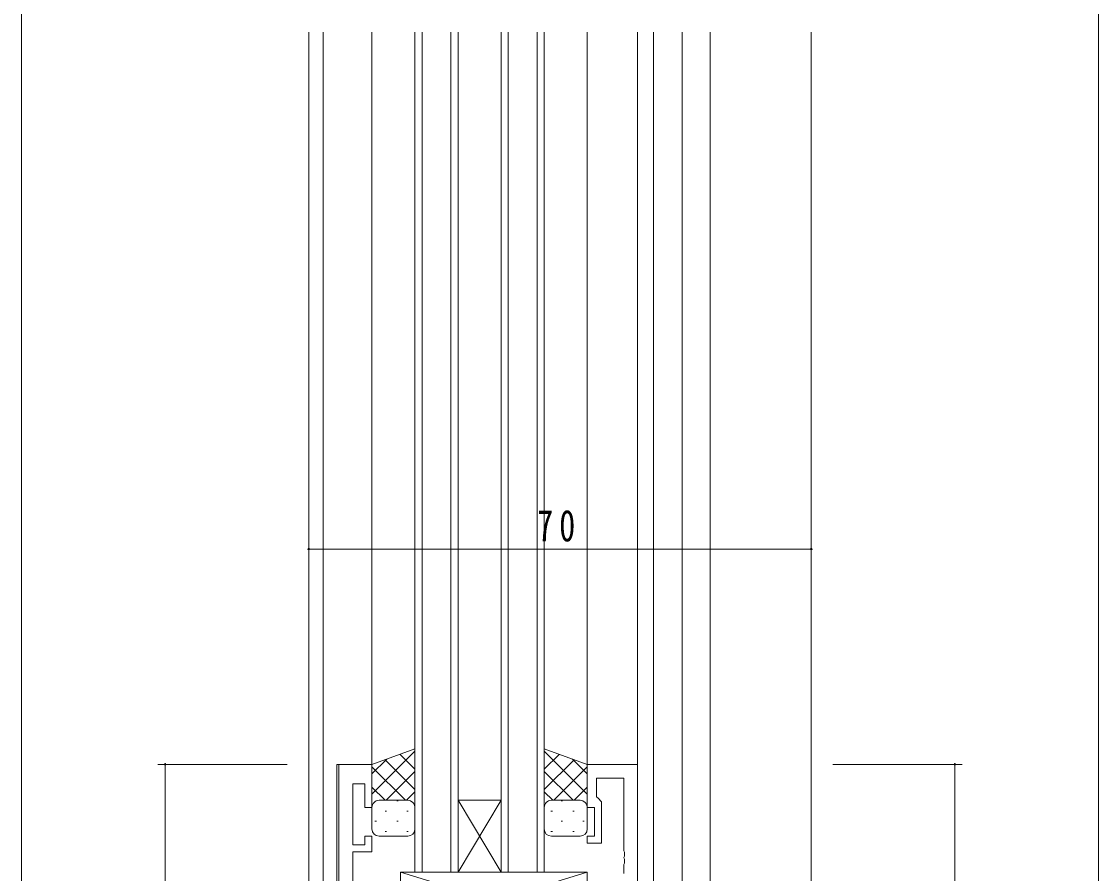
# Model space of a CAD drawing. Units: millimetres on the paper. Extents: x -397 to 397, y -282 to 282.
# Drawn here: x -393.9 to -243.9, y -130.9 to -12.2 of the extents above; entities that cross this region are included whole.
import ezdxf

# ---------------------------------------------------------------- set-up
doc = ezdxf.new("R2010")
doc.units = ezdxf.units.MM
doc.linetypes.add('USER3', pattern=[15, 10, -1, 1, -1, 1, -1])
for name, color, linetype, lineweight in [('0-1_YKK_ZWAK', 7, 'Continuous', 18), ('0-3_YKK_11', 7, 'Continuous', 18), ('0-4_YKK_12', 2, 'Continuous', 18), ('0-5_YKK_13', 4, 'Continuous', 18), ('0-6_YKK_D', 6, 'Continuous', 18)]:
    doc.layers.add(name, color=color, linetype=linetype, lineweight=lineweight)
doc.styles.add('ＭＳ ゴシック', font='')
doc.styles.get('ＭＳ ゴシック').set_extended_font_data('MS Gothic')

msp = doc.modelspace()

# ---------------------------------------------------------------- linework, layer by layer
at = {"layer": '0-1_YKK_ZWAK'}
msp.add_line((-393.908, -245.688), (-393.908, 279.312), dxfattribs=at)
at = {"layer": '0-3_YKK_11'}
for p, q in [((-345.108, -115.688), (-349.708, -115.688)), ((-349.708, -115.688), (-349.708, -180.688)), ((-345.108, -121.688), (-345.108, -115.688)), ((-315.108, -115.688), (-315.108, -121.688)), ((-308.108, -115.688), (-315.108, -115.688)), ((-308.108, -133.688), (-308.108, -115.688)), ((-347.778, -118.388), (-346.108, -118.388)), ((-347.778, -126.888), (-347.778, -118.388)), ((-346.108, -118.388), (-346.108, -121.688)), ((-313.808, -117.618), (-310.038, -117.618)), ((-313.808, -120.188), (-313.808, -117.618)), ((-310.038, -117.618), (-310.038, -127.729)), ((-313.608, -120.388), (-313.808, -120.188)), ((-313.108, -120.888), (-313.608, -120.388)), ((-313.108, -126.688), (-313.108, -120.888)), ((-346.108, -121.688), (-345.108, -121.688)), ((-315.108, -121.688), (-314.108, -121.688)), ((-314.108, -121.688), (-314.108, -125.688)), ((-345.108, -125.688), (-346.108, -125.688)), ((-346.108, -125.688), (-346.108, -126.888)), ((-345.108, -127.888), (-345.108, -125.688)), ((-314.108, -125.688), (-315.108, -125.688)), ((-315.108, -125.688), (-315.108, -126.688)), ((-346.108, -126.888), (-347.778, -126.888)), ((-315.108, -126.688), (-313.108, -126.688)), ((-347.778, -127.888), (-345.108, -127.888)), ((-310.038, -127.729), (-309.918, -127.913)), ((-309.918, -128.463), (-310.038, -128.646)), ((-310.038, -128.646), (-310.038, -128.729)), ((-310.038, -128.729), (-309.918, -128.913)), ((-309.918, -127.913), (-309.918, -128.463)), ((-309.918, -128.913), (-309.918, -129.463)), ((-309.918, -129.463), (-310.038, -129.646)), ((-310.038, -129.646), (-310.038, -130.888))]:
    msp.add_line(p, q, dxfattribs=at)
msp.add_lwpolyline([(-347.898, -132.913), (-347.778, -132.729), (-347.778, -127.888)], dxfattribs=at)
at = {"layer": '0-4_YKK_12'}
for p, q in [((-353.908, -13.688), (-353.908, -205.688)), ((-351.908, -13.688), (-351.908, -180.688)), ((-345.108, -115.688), (-345.108, -13.688)), ((-339.108, -13.688), (-339.108, -130.688)), ((-338.108, -130.688), (-338.108, -13.688)), ((-334.108, -13.688), (-334.108, -130.688)), ((-333.108, -130.688), (-333.108, -13.688)), ((-327.108, -13.688), (-327.108, -130.688)), ((-326.108, -130.688), (-326.108, -13.688)), ((-322.108, -13.688), (-322.108, -130.688)), ((-321.108, -130.688), (-321.108, -13.688)), ((-315.108, -115.688), (-315.108, -13.688)), ((-308.108, -115.988), (-308.108, -13.688)), ((-305.908, -157.688), (-305.908, -13.688)), ((-301.908, -13.688), (-301.908, -152.688)), ((-298.008, -13.688), (-298.008, -152.688)), ((-283.908, -13.688), (-283.908, -205.688)), ((-345.108, -115.688), (-349.978, -115.688)), ((-349.978, -180.688), (-349.978, -115.688)), ((-333.108, -120.688), (-327.108, -120.688)), ((-327.108, -130.688), (-333.108, -120.688)), ((-333.108, -130.688), (-327.108, -120.688)), ((-339.108, -130.688), (-333.108, -130.688))]:
    msp.add_line(p, q, dxfattribs=at)
msp.add_lwpolyline([(-333.108, -130.688), (-327.108, -130.688), (-321.108, -130.688)], dxfattribs=at)
at = {"layer": '0-5_YKK_13'}
for p, q in [((-339.108, -113.545), (-345.108, -115.688)), ((-339.108, -121.688), (-339.108, -113.545)), ((-321.108, -121.688), (-321.108, -113.545)), ((-321.108, -113.545), (-315.108, -115.688)), ((-345.108, -115.688), (-345.108, -121.688)), ((-315.108, -115.688), (-315.108, -121.688)), ((-344.108, -120.688), (-340.108, -120.688)), ((-316.108, -120.688), (-320.108, -120.688)), ((-345.108, -124.688), (-345.108, -121.688)), ((-339.108, -121.688), (-339.108, -124.688)), ((-321.108, -121.688), (-321.108, -124.688)), ((-315.108, -124.688), (-315.108, -121.688)), ((-340.108, -125.688), (-344.108, -125.688)), ((-320.108, -125.688), (-316.108, -125.688)), ((-341.108, -130.688), (-341.108, -138.688)), ((-315.108, -130.688), (-341.108, -130.688)), ((-315.108, -130.688), (-341.108, -138.688)), ((-341.108, -130.688), (-324.858, -135.688)), ((-315.708, -130.688), (-339.708, -130.688)), ((-315.108, -135.664), (-315.108, -130.688))]:
    msp.add_line(p, q, dxfattribs=at)
at = {"layer": '0-5_YKK_13', "linetype": 'USER3'}
for p, q in [((-339.108, -113.84), (-345.108, -119.84)), ((-321.108, -113.84), (-315.108, -119.84)), ((-343.049, -114.952), (-345.108, -117.012)), ((-343.275, -115.033), (-339.108, -119.2)), ((-341.191, -114.289), (-339.108, -116.372)), ((-319.025, -114.289), (-321.108, -116.372)), ((-316.941, -115.033), (-321.108, -119.2)), ((-317.168, -114.952), (-315.108, -117.012)), ((-345.108, -116.029), (-340.449, -120.688)), ((-339.108, -116.669), (-343.127, -120.688)), ((-321.108, -116.669), (-317.089, -120.688)), ((-315.108, -116.029), (-319.767, -120.688)), ((-345.108, -118.857), (-343.278, -120.688)), ((-339.108, -119.497), (-340.299, -120.688)), ((-321.108, -119.497), (-319.918, -120.688)), ((-315.108, -118.857), (-316.939, -120.688)), ((-344.523, -120.778), (-344.488, -120.778)), ((-341.658, -120.778), (-341.458, -120.778)), ((-318.558, -120.778), (-318.758, -120.778)), ((-315.694, -120.778), (-315.728, -120.778)), ((-345.108, -121.686), (-345.108, -121.686)), ((-343.273, -122.193), (-343.073, -122.193)), ((-340.243, -122.193), (-340.043, -122.193)), ((-319.973, -122.193), (-320.173, -122.193)), ((-316.943, -122.193), (-317.143, -122.193)), ((-315.108, -121.686), (-315.108, -121.686)), ((-344.688, -123.608), (-344.488, -123.608)), ((-341.658, -123.608), (-341.458, -123.608)), ((-318.558, -123.608), (-318.758, -123.608)), ((-315.528, -123.608), (-315.728, -123.608)), ((-343.273, -125.023), (-343.073, -125.023)), ((-340.243, -125.023), (-340.043, -125.023)), ((-319.973, -125.023), (-320.173, -125.023)), ((-316.943, -125.023), (-317.143, -125.023))]:
    msp.add_line(p, q, dxfattribs=at)
at = {"layer": '0-5_YKK_13'}
for centre, start, end in [((-344.108, -121.688), 89.9999, 179.9999), ((-340.108, -121.688), 359.9999, 89.9999), ((-320.108, -121.688), 90.0001, 180.0001), ((-316.108, -121.688), 0.0001, 90.0001), ((-344.108, -124.688), 179.9999, 269.9999), ((-340.108, -124.688), 269.9999, 359.9999), ((-320.108, -124.688), 180.0001, 270.0001), ((-316.108, -124.688), 270.0001, 0.0001)]:
    msp.add_arc(centre, 1, start, end, dxfattribs=at)
at = {"layer": '0-6_YKK_D'}
for p, q in [((-243.908, 142.312), (-243.908, -143.688)), ((-353.908, -95.425), (-353.908, -84.688)), ((-283.908, -95.425), (-283.908, -84.688)), ((-353.908, -85.688), (-283.908, -85.688)), ((-356.908, -115.688), (-374.908, -115.688)), ((-373.908, -180.688), (-373.908, -115.688)), ((-280.908, -115.688), (-262.908, -115.688)), ((-263.908, -115.688), (-263.908, -150.688))]:
    msp.add_line(p, q, dxfattribs=at)
for centre, start, end in [((-353.908, -85.688), 0, 180), ((-353.908, -85.688), 180, 0), ((-283.908, -85.688), 0, 180), ((-283.908, -85.688), 180, 0), ((-373.908, -115.688), 90, 270), ((-373.908, -115.688), 270, 90), ((-263.908, -115.688), 90, 270), ((-263.908, -115.688), 270, 90)]:
    msp.add_arc(centre, 0.106, start, end, dxfattribs=at)

# ---------------------------------------------------------------- texts
at = {"layer": '0-6_YKK_D', "color": 7, "insert": (-322.1, -84.688), "char_height": 4.399, "attachment_point": 7, "style": 'ＭＳ ゴシック'}
msp.add_mtext('\\T1.37;\\W0.75;70', dxfattribs=at)

doc.saveas('drawing.dxf')
